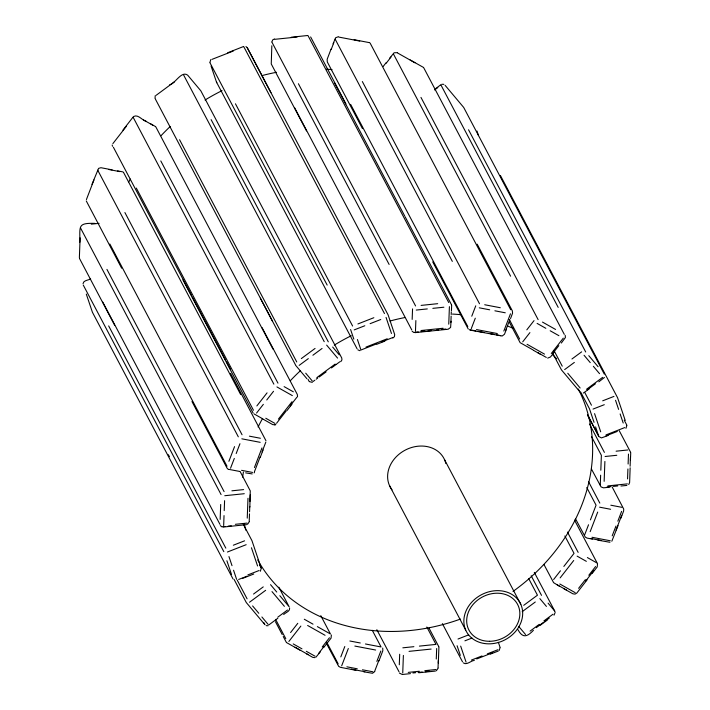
<?xml version="1.0" encoding="UTF-8"?>
<svg xmlns="http://www.w3.org/2000/svg" width="710" height="710" viewBox="0 0 710 710"><rect width="100%" height="100%" fill="white"/><g stroke="black" fill="none" stroke-linecap="round" stroke-linejoin="round"><path stroke-width="1.06" d="M451.045 321.239L450.61 327.443L448.152 329.227L415.004 332.644M79.848 242.199C80.061 226.215 77.248 222.842 94.9 223.384M79.369 257.686L80.106 237.823M220.153 519.383L220.703 504.482M223.668 525.515L224.032 515.584M224.218 510.614L224.591 500.683M247.249 518.14L247.994 498.269M249.219 521.335L249.494 513.88M249.574 511.75L249.769 506.434M249.955 501.464L250.204 494.843M249.849 507.02L250.257 490.858L240.211 471.706M271.832 45.742L271.255 63.944L306.507 130.915M399.295 664.773L399.686 654.256M412.164 319.411L412.554 308.894M402.739 672.956L403.386 655.428M415.474 331.1L415.865 320.583M436.277 659.022L436.677 648.505M448.755 324.177L449.412 306.64M438.043 667.764L438.31 660.406M450.903 322.402L451.143 316.092M451.205 314.512L451.303 311.885M438.31 663.096L438.922 647.121M600.269 485.134L600.633 475.194M600.82 470.233L601.379 455.332L591.572 436.73M604.148 481.336L604.893 461.464M627.551 478.922L627.924 468.982M628.11 464.021L628.483 454.08M630.152 467.801L629.619 482.507L628.74 484.504M630.116 466.222L630.444 457.275M451.436 310.714L451.658 305.264M630.427 460.346L630.728 452.705M297.534 396.73L297.348 394.529L262.034 327.576M83.043 283.645C83.549 280.175 88.271 280.361 90.623 278.906M271.859 41.846L272.746 39.849L274.584 38.917M249.316 521.726L247.542 524.335M438.141 668.154L436.357 670.772M510.543 318.55L512.558 313.199L512.345 310.847L477.2 244.187M620.842 518.3L623.602 511.093L623.717 509.061L612.109 486.874M91.98 184.351L98.583 168.385L100.944 167.711L112.1 169.841M86.416 199.572L93.951 179.967M331.082 49.017L327.168 59.258L327.283 61.912L362.437 128.572M331.171 49.54L333.833 42.627M228.895 461.331L234.548 446.634M230.537 468.227L234.309 458.429M236.19 453.53L239.953 443.723M254.437 467.535L261.972 447.93M254.526 471.493L260.18 456.787M262.061 451.888L265.833 442.09M260.268 457.311L263.09 449.962M340.809 656.91L344.794 646.526M471.768 316.207L475.753 305.824M341.67 665.82L348.317 648.523M471.307 328.579L475.292 318.204M376.85 661.4L380.835 651.026M503.825 331.073L510.472 313.784M374.836 670.835L378.829 660.46M505.804 330.132L509.789 319.757M378.918 660.983L382.832 650.742L382.717 648.088M584.765 534.577L588.528 524.77M590.418 519.871L596.063 505.174L586.771 487.548M590.17 531.666L597.705 512.07M612.189 535.872L615.96 526.074M617.842 521.175L621.605 511.377M616.049 530.033L621.703 515.327M618.019 525.648L611.825 541.233M333.079 43.834L335.617 37.763L338.386 36.707M506.549 328.925L504.49 334.25L502.139 336.025L470.055 330.088M155.233 95.655L155.02 98.477M254.073 472.896L254.553 472.15M374.853 671.5L372.502 673.275L363.662 671.775M133.178 116.937L122.945 130.09M389.71 58.105L394.103 52.78L397.272 52.655M320.29 651.895L315.897 657.22M554.137 352.275L550.498 356.979L547.685 358.106M112.872 143.615L126.46 126.202M383.107 66.562L386.107 62.72M386.231 63.181L391.024 57.04M256.86 405.925L267.058 392.861M256.55 413.051L263.348 404.345M266.747 399.987L273.536 391.281M278.418 419.113L292.014 401.691M276.554 423.293L286.068 411.108M290.15 405.88L296.94 397.174M286.875 410.699L291.97 404.167M290.585 632.539L297.783 623.318M526.82 329.839L534.018 320.627M288.872 641.458L300.863 626.087M522.711 341.838L529.909 332.617M322.233 646.987L329.431 637.766M551.279 353.509L563.27 338.146M318.541 653.519L323.769 646.819M552.815 353.34L558.814 345.663M323.893 647.28L331.046 638.157L331.366 634.953M553.649 579.484L560.447 570.778M563.846 566.429L574.035 553.365L564.867 535.979M560.137 577.904L573.724 560.492M578.606 588.324L585.404 579.617M588.803 575.26L595.592 566.553M585.572 581.188L593.729 570.734M587.055 579.91L576.822 593.063L575.064 594.119L572.899 593.808L563.829 588.688M592.149 573.378L597.208 566.944L597.527 563.74L574.496 520.075M561.326 343.054L565.4 337.534L565.213 335.333M210.834 59.533L209.903 62.444M260.313 571.275L261.245 568.364M625.936 428.334L626.868 425.423M499.166 650.466L500.097 647.555M340.791 361.656L341.936 359.899L341.75 358.009L200.806 90.782L187.688 75.18C181.467 70.414 175.379 83.523 169.717 84.747M604.423 377.48L598.832 381.829M554.022 615.171L555.158 612.473M436.02 88.342L440.874 84.703M589.131 388.991L583.309 393.065M533.414 630.329C526.953 637.136 522.56 638.299 517.936 629.619M156.147 95.3L174.465 81.783M434.582 89.948L437.813 87.561M301.324 358.586L315.062 348.441M299.158 365.384L308.317 358.621M312.897 355.24L322.056 348.477M316.855 377.605L335.173 364.079M313.145 381.465L314.858 380.196M316.198 379.211L317.725 378.084M319.154 377.028L326.121 371.889M331.464 367.94L336.043 364.558M336.46 364.257L339.859 361.745M253.55 594.048L263.25 586.886M571.941 358.994L581.641 351.84M249.503 602.24L265.664 590.312M564.663 369.573L574.354 362.419M277.787 617.185L287.488 610.023M586.478 389.293L602.639 377.356M268.957 624.827L275.418 620.052M276.226 619.457L277.85 618.259M587.347 389.772L595.424 383.808M523.714 605.337L537.452 595.193L528.675 578.552M522.205 611.656L535.287 602M530.095 631.119L539.245 624.356M543.824 620.984L552.984 614.221M536.298 627.658L543.265 622.519M544.694 621.463L549.274 618.082M540.283 625.253L547.153 620.185M283.672 614.496C285.562 612.49 290.168 611.47 289.627 607.982M392.861 338.049L394.44 336.647L394.689 334.543L388.104 314.867L247.204 47.623L245.953 46.558M133.72 116.458C138.157 114.097 142.098 120.318 146.171 121.312M263.65 419.477L272.711 424.598L275.054 424.837M274.877 424.908L275.817 424.509M608.124 435.487L601.45 437.91L598.947 436.588L587.596 415.057M243.601 46.487L227.715 52.744M474.324 660.371C470.836 660.699 466.71 665.554 463.275 662.847M212.006 59.356L233.262 51.049M357.911 323.946L373.851 317.716M354.192 329.901L364.816 325.748M370.123 323.671L380.755 319.509M365.987 347.083L387.234 338.776M360.707 350.101L376.646 343.862M381.962 341.785L387.269 339.708M387.758 339.522L392.586 337.632M376.886 344.243L384.855 341.128M233.333 545.218L244.577 540.816M602.701 400.813L613.955 396.411M227.413 552.025L246.166 544.694M593.036 409.084L604.29 404.691M247.852 574.914L259.106 570.512M605.976 434.911L624.729 427.58M238.684 579.449L243.796 577.452M244.142 577.319L246.956 576.218M606.012 435.842L617.265 431.449M242.5 578.428L253.754 574.035M458.012 639.027L468.635 634.873M464.908 640.828L471.99 638.059M471.396 660.087L482.019 655.933M487.335 653.857L497.959 649.703M476.738 658.951L492.678 652.721M490.255 654.141L498.269 651.052M441.842 84.268L443.874 84.348M312.347 382.37L309.365 381.625M268.158 625.732L266.126 625.652M223.188 527.06L246.592 524.646M609.251 487.22L603.491 487.841L601.05 486.9L591.394 468.937M307.741 35.5L291.26 37.231M410.451 673.621L402.259 674.5L399.375 673.062M274.983 39.298L297.091 37.026M91.306 224.147L99.107 223.348M421.101 305.398L437.68 303.685M416.255 310.066L427.305 308.921M432.834 308.353L443.883 307.217M420.995 330.532L443.102 328.251M414.596 332.262L418.279 331.881M421.048 331.597L424.962 331.188M428.068 330.869L431.174 330.549M436.703 329.981L438.709 329.777M441.726 329.467L445.747 329.049M231.895 490.814L243.601 489.607M616.102 451.187L627.8 449.98M224.777 495.713L244.275 493.707M605.08 456.495L616.777 455.287M235.365 524.308L247.071 523.101M607.866 485.897L627.374 483.883M222.789 526.678L224.919 526.456M228.114 526.128L231.3 525.799M606.997 487.06L610.893 486.652M613.378 486.403L617.718 485.951M402.845 647.822L413.894 646.677M419.415 646.109L435.993 644.405L426.825 627.01M409.04 651.354L431.147 649.073M408.259 672.388L419.308 671.252M424.837 670.675L435.887 669.539M412.909 672.973L415.678 672.689M418.092 672.441L422.237 672.015M425.343 671.696L429.488 671.269M418.74 672.769L435.416 671.083M620.948 486.013L626.894 485.427M314.894 657.655L312.728 657.345L306.356 653.741M252.201 473.925L245.651 472.869M609.952 542.271L597.9 540.159M359.899 350.696L357.867 349.844M354.13 39.707L369.582 42.671M338.91 37.097L359.704 41.073M108.807 169.504L119.812 171.607M484.708 304.75L500.301 307.732M479.285 307.82L489.678 309.808M494.879 310.802L505.272 312.791M476.508 329.573L497.293 333.54M469.532 329.697L475.771 330.895M477.848 331.286L484.087 332.484M490.326 333.673L494.488 334.463M496.565 334.863L500.719 335.661M249.396 436.162L260.41 438.265M610.822 505.209L621.827 507.313M241.835 438.824L260.188 442.33M599.595 507.171L610.6 509.274M241.542 470.331L252.556 472.434M591.962 537.275L610.307 540.772M228.762 469.354L239.776 471.458M591.102 538.571L601.192 540.496M349.87 641.006L360.272 642.985M365.464 643.979L381.057 646.961L372.288 630.32M354.849 646.064L375.643 650.032M346.87 666.814L357.263 668.802M362.464 669.796L372.865 671.775M351.335 669.131L364.851 671.713M355.87 670.293L340.418 667.329L338.661 666.335L326.36 643.269M117.603 170.888L122.963 171.918M592.397 539.112L587.037 538.082L585.28 537.079L575.561 518.912M413.877 332.546L412.111 331.206M222.07 526.962L220.304 525.622M423.444 67.406L410.185 59.951M150.786 123.913L155.579 126.602M559.214 586.087L553.622 582.679L543.984 564.565M286.556 642.594L299.815 650.049M397.529 52.957L414.977 62.791M542.484 322.083L555.575 329.458M537.106 323.396L545.83 328.313M550.188 330.771L558.912 335.688M143.526 119.963L152.756 125.173M527.077 344.297L544.517 354.13M533.228 350.048L520.137 342.673L509.443 322.375M537.585 352.506L546.309 357.423M533.654 350.429L540.203 354.121M284.115 386.622L293.354 391.831M587.383 557.572L596.622 562.781M276.935 386.932L292.334 395.603M577.123 556.143L586.353 561.344M265.788 418.252L275.027 423.462M559.817 583.993L575.207 592.672M253.976 413.886L263.215 419.086M557.243 584.827L566.473 590.037M304.288 619.244L313.012 624.161M317.37 626.619L330.452 633.995L320.778 615.632M307.625 625.474L325.073 635.308M293.23 643.917L301.954 648.833M306.321 651.292L315.045 656.209M295.023 647.209L308.105 654.584M228.238 469.346L227.111 468.218L191.966 401.558M445.108 85.333L463.701 107.441L604.29 374.099M588.803 355.683L598.095 366.733M584.055 355.257L590.25 362.624M593.347 366.307L599.542 373.673M567.76 373.256L580.15 387.997M580.052 392L561.459 369.892L552.797 353.473M332.653 347.039L339.22 354.84M548.076 603.154L554.634 610.955M326.635 345.104L337.57 358.097M539.866 598.619L546.425 606.42M305.717 373.185L312.285 380.986M518.673 626.38L525.515 634.5M295.955 365.703L306.897 378.705M270.545 584.667L276.74 592.034M279.838 595.717L289.139 606.766L278.808 587.188M271.992 591.607L284.39 606.34M252.6 605.923L258.795 613.289M261.892 616.981L268.087 624.347M468.289 329.094L432.727 261.901M500.417 175.503L617.576 397.724L625.235 420.462M624.223 420.178L626.77 425.006M468.538 129.779L585.706 352M441.043 85.173L558.202 307.394M619.28 430.775L630.631 452.314M423.701 67.707L564.299 334.374M584.747 392.479L591.457 405.206M580.682 392.071L589.451 408.711L594.048 422.361M420.968 97.403L538.127 319.624M554.093 350.696L562.24 366.156M587.436 414.746L598.645 436.002L595.575 426.905M589.433 424.012L604.396 452.394M393.42 53.96L510.588 276.181M370.096 43.053L510.694 309.72M509.31 319.482L519.631 339.06M588.457 481.566L599.817 503.106M362.34 81.543L479.507 303.756M335.164 39.165L452.323 261.386M350.616 104.361L467.784 326.582M310.625 36.938L345.93 103.891M334.401 82.653L404.7 215.982M405.108 216.772L451.56 304.874M308.14 35.882L448.729 302.54M567.45 532.074L578.144 552.362M298.413 83.745L415.581 305.966M271.957 42.236L389.124 264.448M294.606 107.716L411.773 329.928M534.302 572.384L554.98 611.523M531.195 575.774L541.517 595.353M243.885 46.895L384.474 313.554M444.567 459.734L520.812 604.334A30.432 25.436 -27.8 0 1 488.453 643.846A30.432 25.436 -27.8 0 1 470.544 603.562A30.432 25.436 -27.8 0 1 520.812 604.334M235.445 103.802L352.604 326.023M210.009 62.862L327.168 285.083M211.092 66.074L216.497 82.129L357.086 348.787M211.118 119.626L328.286 341.838M183.624 75.02L324.221 341.679M389.488 485.56L465.733 630.16M442.365 623.62L462.494 661.791M308.051 379.344L309.081 381.305M179.577 139.746L296.745 361.967M155.366 99.045L272.525 321.257M429.017 628.128L438.824 646.73M155.836 126.904L273.004 349.125M160.797 160.939L277.965 383.151M133.258 117.496L273.856 384.154M376.841 629.699L399.038 671.793M136.302 188.061L253.47 410.273M113.378 147.218L128.865 176.595M129.176 177.172L191.318 295.049M192.339 296.975L211.962 334.197M212.21 334.658L225.452 359.775M226.419 361.612L230.546 369.44M182.931 279.882L253.062 412.927M230.581 373.433L265.957 440.724M123.478 172.308L240.646 394.52M124.898 212.547L242.057 434.76M97.714 170.169L238.311 436.827M326.786 642.293L338.146 663.823M109.846 244.018L227.014 466.23M121.667 268.22L86.283 200.939M243.29 524.237L251.952 540.656L261.138 567.947L259.594 565.009M106.935 269.401L224.094 491.613M80.478 227.883L221.076 494.55M275.595 619.36L285.784 638.68M275.445 621.703L282.225 634.562M283.246 636.488L286.299 642.293M102.799 302.132L219.967 524.353M108.665 325.925L225.833 548.147M263.863 622.705L264.892 624.667L246.299 602.559L234.078 579.378M83.23 284.994L223.827 551.652M237.282 580.221L247.089 598.823M168.368 454.737L169.379 456.672M233.013 578.943L92.424 312.276L86.3 294.091M247.204 47.623L270.936 92.646M260.366 298.156L295.617 365.135M114.701 325.34L79.44 258.36M216.497 82.129L216.798 82.715M615.543 400.289L618.605 409.386M620.132 413.93L623.202 423.027M594.572 413.637L600.696 431.822M476.987 131.057L478.513 135.61M498.376 642.319L499.991 647.138M386.062 317.432L391.467 333.487M357.432 339.531L360.671 349.16M460.675 646.118L466.079 662.164M350.598 329.529L353.846 339.158M457.089 645.745L460.328 655.374M251.446 547.774L257.57 565.968M228.948 556.569L232.01 565.666M233.546 570.219L236.608 579.316M226.889 560.749L231.487 574.39M112.473 146.26L112.198 145.009M128.856 181.893A181.68 151.851 -27.8 0 1 130.294 179.035M161.019 135.725A181.68 151.851 -27.8 0 1 170.222 126.522M205.057 100.012A181.68 151.851 -27.8 0 1 222.052 90.64M261.821 75.65A181.68 151.851 -27.8 0 1 276.536 72.287M326.564 69.181A181.68 151.851 -27.8 0 1 332.058 69.642M578.313 389.018A181.68 151.851 -27.8 0 1 513.002 591.421M460.417 619.084A181.68 151.851 -27.8 0 1 257.703 559.933M245.74 530.13A181.68 151.851 -27.8 0 1 244.284 523.944M242.651 477.173A181.68 151.851 -27.8 0 1 243.415 472.035M258.085 426.985A181.68 151.851 -27.8 0 1 262.549 418.483M290.248 380.817A181.68 151.851 -27.8 0 1 300.232 370.877M334.277 345.104A181.68 151.851 -27.8 0 1 351.272 335.732M390.003 321.026A181.68 151.851 -27.8 0 1 404.7 317.583M452.483 314.077A181.68 151.851 -27.8 0 1 461.278 314.734M507.472 325.952A181.68 151.851 -27.8 0 1 513.312 328.455M552.966 355.098A181.68 151.851 -27.8 0 1 556.729 358.861M392.035 489.847A30.432 25.436 -27.8 0 1 406.147 449.643A30.432 25.436 -27.8 0 1 445.844 463.532M489.607 641.29A27.504 22.986 -27.8 0 0 517.909 605.026A27.504 22.986 -27.8 0 0 472.292 605.426A27.504 22.986 -27.8 0 0 489.607 641.29"/></g></svg>
